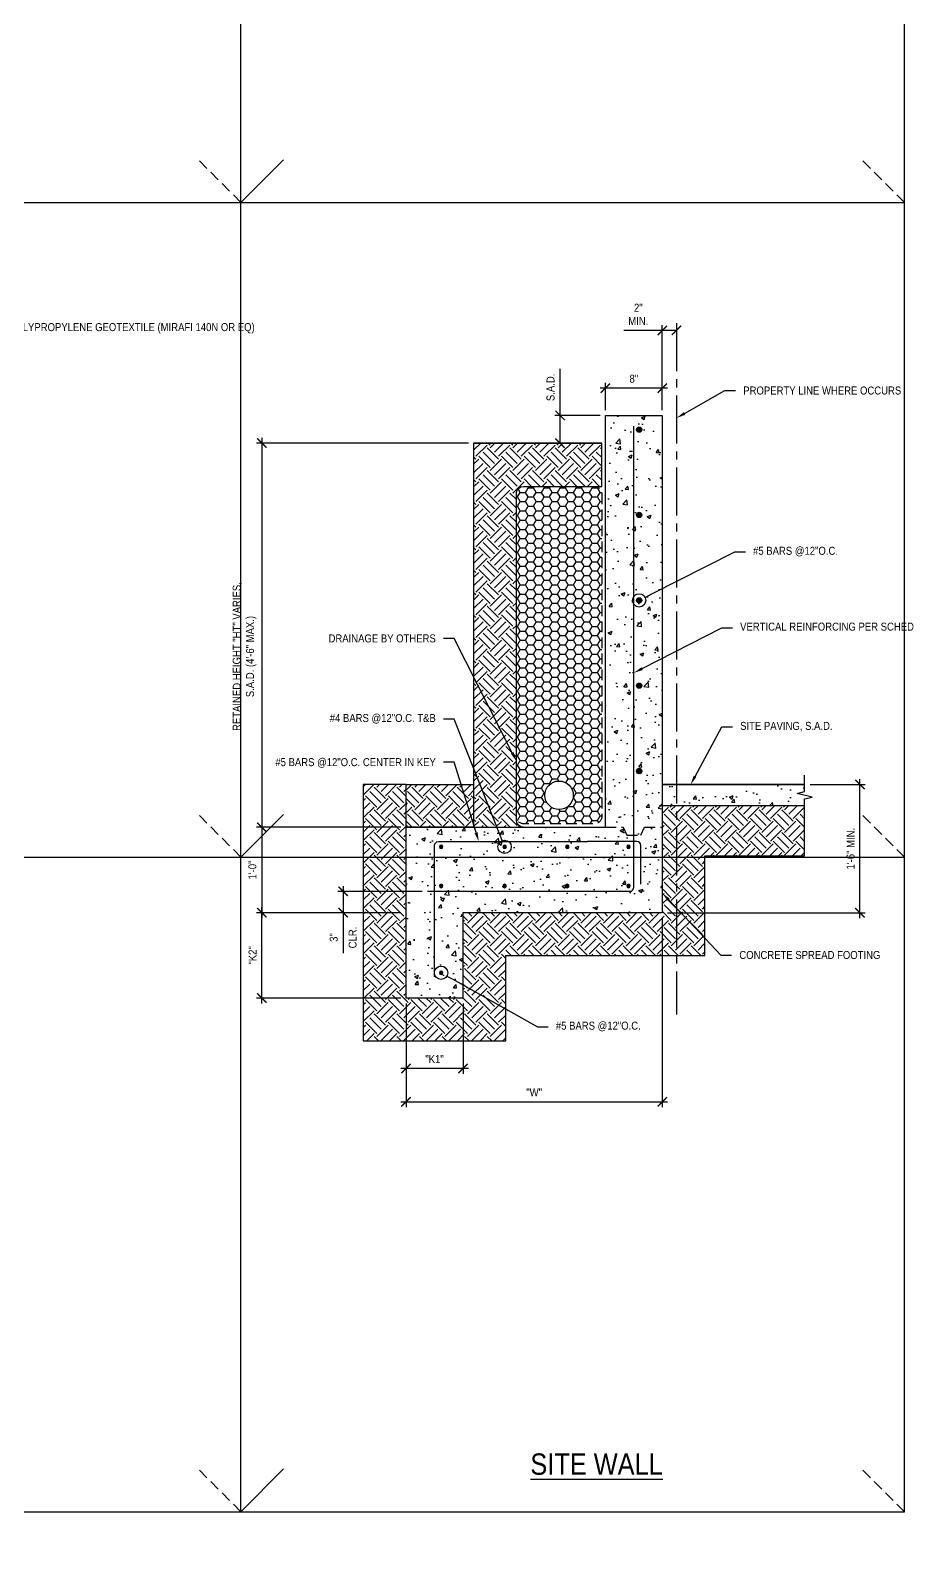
# Model space of a CAD drawing. Header units: inches. Extents: x -2661 to 42767, y -1222 to 9099.
# Drawn here: x 195 to 318.2, y 1852.4 to 2067.7 of the extents above; entities that cross this region are included whole.
import ezdxf
from ezdxf import colors
from ezdxf.entities.mleader import LeaderData, LeaderLine
from ezdxf.math import Vec2, Vec3

# ---------------------------------------------------------------- set-up
doc = ezdxf.new("R2010")
doc.units = ezdxf.units.IN
doc.header["$LTSCALE"] = 12
doc.header["$MEASUREMENT"] = 0
doc.header["$PDMODE"] = 3
for name, pattern in [('CENTER2', [1.125, 0.75, -0.125, 0.125, -0.125]), ('HIDDEN', [0.375, 0.25, -0.125]), ('HIDDEN2', [0.1875, 0.125, -0.0625])]:
    doc.linetypes.add(name, pattern=pattern)
doc.layers.get('0').update_dxf_attribs({"linetype": 'CONTINUOUS'})
doc.layers.get('DefPoints').update_dxf_attribs({"color": 251, "linetype": 'CONTINUOUS'})
for name, color, linetype in [('3', 3, 'CONTINUOUS'), ('S-ANNO-DIMS', 2, 'CONTINUOUS'), ('S-ANNO-NOTE', 4, 'CONTINUOUS'), ('S-BREAK', 2, 'CONTINUOUS'), ('S-CONC', 4, 'CONTINUOUS'), ('S-DIMS', 2, 'CONTINUOUS'), ('S-GRADE', 3, 'CONTINUOUS'), ('S-GRID', 1, 'CENTER2'), ('S-MEMBRANE', 6, 'HIDDEN'), ('S-NOTE', 4, 'CONTINUOUS'), ('S-REBAR', 7, 'CONTINUOUS')]:
    doc.layers.add(name, color=color, linetype=linetype)
doc.layers.add('S-ANNO-GRID-NONPLOT', color=251, linetype='CONTINUOUS', plot=False)
doc.layers.add('S-ANNO-NONPLOT', color=253, linetype='CONTINUOUS', plot=False, transparency=0.5)
doc.layers.add('S-HATCH-SOIL', color=7, linetype='CONTINUOUS', true_color=0x8f8f8f, transparency=0.8)
doc.layers.add('S-HATCH2', color=2, linetype='CONTINUOUS', transparency=0.5)
doc.styles.add('Arial', font='arial.ttf', dxfattribs={"width": 0.85})
doc.dimstyles.new('DIM-12_Se', dxfattribs={"dimscale": 12, "dimtxt": 0.09375, "dimasz": 0.109375, "dimexe": 0.0625, "dimexo": 0.0625, "dimgap": 0.0625, "dimtad": 1, "dimdec": 4, "dimzin": 11, "dimdsep": 46, "dimlunit": 4, "dimtxsty": 'Arial', "dimblk": 'ARCHTICK', "dimcen": 0.125, "dimdle": 0.0625, "dimclrd": 256, "dimclre": 256, "dimclrt": 4, "dimadec": 0, "dimazin": 0, "dimtfac": 0.75, "dimtdec": 4, "dimtmove": 0, "dimatfit": 3, "dimfxl": 1, "dimfrac": 1, "dimtolj": 1, "dimtzin": 0, "dimarcsym": 0})

# ---------------------------------------------------------------- blocks, each defined once
blk = doc.blocks.new('_Integral')
at = {"color": 0, "linetype": 'ByBlock', "lineweight": -2}
for centre, start, end in [((0.44, -0.09), 102, 168), ((-0.44, 0.09), 282, 348)]:
    blk.add_arc(centre, 0.454, start, end, dxfattribs=at)
blk = doc.blocks.new('_DotBlank')
at = {"color": 0, "lineweight": -2}
blk.add_line((-0.5, 0), (-1, 0), dxfattribs=at)
blk.add_circle((0, 0), 0.5, dxfattribs=at)
blk = doc.blocks.new('*U285')
h = blk.add_hatch(color=256)
h.dxf.hatch_style = 1
h.paths.add_polyline_path([(0.25, 0, 1), (-0.25, 0, 1)])
at = {"color": 0}
blk.add_circle((0, 0), 0.25, dxfattribs=at)
blk = doc.blocks.new('_ARCHTICK')
at = {"color": 0, "linetype": 'ByBlock', "const_width": 0.15}
blk.add_lwpolyline([(-0.5, -0.5), (0.5, 0.5)], dxfattribs=at)
blk = doc.blocks.new('*D1974')
at = {"layer": 'DefPoints', "color": 0, "transparency": 16777216}
for p in [(275.73, 2017.45), (283.73, 2017.45), (275.73, 2013.63)]:
    blk.add_point(p, dxfattribs=at)
at = {"layer": 'S-ANNO-DIMS', "lineweight": -2, "transparency": 16777216}
for p, q in [((284.48, 2017.45), (274.98, 2017.45)), ((275.73, 2014.38), (275.73, 2018.2))]:
    blk.add_line(p, q, dxfattribs=at)
at = {"layer": 'S-ANNO-DIMS', "lineweight": -2, "transparency": 16777216, "xscale": 1.3125, "yscale": 1.3125, "zscale": 1.3125, "rotation": 180}
blk.add_blockref('_ARCHTICK', (275.73, 2017.45), dxfattribs=at)
at = {"layer": 'S-ANNO-DIMS', "lineweight": -2, "transparency": 16777216, "xscale": 1.3125, "yscale": 1.3125, "zscale": 1.3125}
blk.add_blockref('_ARCHTICK', (283.73, 2017.45), dxfattribs=at)
at = {"layer": 'S-ANNO-DIMS', "color": 4, "transparency": 16777216, "insert": (279.73, 2018.77), "char_height": 1.125, "attachment_point": 5, "style": 'Arial'}
blk.add_mtext('\\A1;8"', dxfattribs=at)
blk = doc.blocks.new('*D1960')
at = {"layer": 'DefPoints', "color": 0, "transparency": 16777216}
for p in [(250.73, 1946.73), (238.89, 1943.73), (247.73, 1943.73)]:
    blk.add_point(p, dxfattribs=at)
at = {"layer": 'S-ANNO-DIMS', "lineweight": -2, "transparency": 16777216}
for p, q in [((249.98, 1946.73), (238.14, 1946.73)), ((238.89, 1947.48), (238.89, 1943.73)), ((246.98, 1943.73), (238.14, 1943.73)), ((238.89, 1943.73), (238.89, 1938.06))]:
    blk.add_line(p, q, dxfattribs=at)
at = {"layer": 'S-ANNO-DIMS', "lineweight": -2, "transparency": 16777216, "xscale": 1.3125, "yscale": 1.3125, "zscale": 1.3125}
for p, rotation in [((238.89, 1946.73), 90), ((238.89, 1943.73), 270)]:
    blk.add_blockref('_ARCHTICK', p, dxfattribs=dict(at, rotation=rotation))
at = {"layer": 'S-ANNO-DIMS', "color": 4, "transparency": 16777216, "char_height": 1.125, "attachment_point": 5, "rotation": 90, "style": 'Arial'}
for s, insert in [('\\A1;3"', (237.57, 1940.24)), ('\\A1;CLR.', (240.23, 1940.24))]:
    blk.add_mtext(s, dxfattribs=dict(at, insert=insert))
blk = doc.blocks.new('*D1961')
at = {"layer": 'DefPoints', "color": 0, "transparency": 16777216}
for p in [(303.73, 1961.73), (311.5, 1961.73), (283.73, 1943.73)]:
    blk.add_point(p, dxfattribs=at)
at = {"layer": 'S-ANNO-DIMS', "lineweight": -2, "transparency": 16777216}
for p, q in [((304.48, 1961.73), (312.25, 1961.73)), ((311.5, 1942.98), (311.5, 1962.48)), ((284.48, 1943.73), (312.25, 1943.73))]:
    blk.add_line(p, q, dxfattribs=at)
at = {"layer": 'S-ANNO-DIMS', "lineweight": -2, "transparency": 16777216, "xscale": 1.3125, "yscale": 1.3125, "zscale": 1.3125}
for p, rotation in [((311.5, 1961.73), 90), ((311.5, 1943.73), 270)]:
    blk.add_blockref('_ARCHTICK', p, dxfattribs=dict(at, rotation=rotation))
at = {"layer": 'S-ANNO-DIMS', "color": 4, "transparency": 16777216, "insert": (310.18, 1952.73), "char_height": 1.125, "attachment_point": 5, "rotation": 90, "style": 'Arial'}
blk.add_mtext('\\A1;1\'-6" MIN.', dxfattribs=at)
blk = doc.blocks.new('*D1962')
at = {"layer": 'DefPoints', "color": 0, "transparency": 16777216}
for p in [(257.23, 2009.73), (227.47, 1955.73), (227.47, 1955.73)]:
    blk.add_point(p, dxfattribs=at)
at = {"layer": 'S-ANNO-DIMS', "lineweight": -2, "transparency": 16777216}
for p, q in [((256.48, 2009.73), (226.72, 2009.73)), ((227.47, 2010.48), (227.47, 1954.98))]:
    blk.add_line(p, q, dxfattribs=at)
at = {"layer": 'S-ANNO-DIMS', "lineweight": -2, "transparency": 16777216, "xscale": 1.3125, "yscale": 1.3125, "zscale": 1.3125}
for p, rotation in [((227.47, 2009.73), 90), ((227.47, 1955.73), 270)]:
    blk.add_blockref('_ARCHTICK', p, dxfattribs=dict(at, rotation=rotation))
at = {"layer": 'S-ANNO-DIMS', "color": 4, "transparency": 16777216, "insert": (225.04, 1979.73), "char_height": 1.125, "attachment_point": 5, "rotation": 90, "style": 'Arial'}
blk.add_mtext('\\A1;RETAINED HEIGHT "HT" VARIES,\\PS.A.D. (4\'-6" MAX.)', dxfattribs=at)
blk = doc.blocks.new('*U521')
h = blk.add_hatch(color=256)
h.dxf.hatch_style = 1
h.paths.add_polyline_path([(0.375, 0, 1), (-0.375, 0, 1)])
at = {"color": 0}
blk.add_circle((0, 0), 0.375, dxfattribs=at)
blk = doc.blocks.new('*D1975')
at = {"layer": 'DefPoints', "color": 0, "transparency": 16777216}
for p in [(283.73, 1943.73), (247.73, 1931.73), (283.73, 1917.16)]:
    blk.add_point(p, dxfattribs=at)
at = {"layer": 'S-ANNO-DIMS', "lineweight": -2, "transparency": 16777216}
for p, q in [((283.73, 1942.98), (283.73, 1916.41)), ((247.73, 1930.98), (247.73, 1916.41)), ((246.98, 1917.16), (284.48, 1917.16))]:
    blk.add_line(p, q, dxfattribs=at)
at = {"layer": 'S-ANNO-DIMS', "lineweight": -2, "transparency": 16777216, "xscale": 1.3125, "yscale": 1.3125, "zscale": 1.3125, "rotation": 180}
blk.add_blockref('_ARCHTICK', (247.73, 1917.16), dxfattribs=at)
at = {"layer": 'S-ANNO-DIMS', "lineweight": -2, "transparency": 16777216, "xscale": 1.3125, "yscale": 1.3125, "zscale": 1.3125}
blk.add_blockref('_ARCHTICK', (283.73, 1917.16), dxfattribs=at)
at = {"layer": 'S-ANNO-DIMS', "color": 4, "transparency": 16777216, "insert": (265.73, 1918.47), "char_height": 1.125, "attachment_point": 5, "style": 'Arial'}
blk.add_mtext('\\A1;"W"', dxfattribs=at)
blk = doc.blocks.new('*D1976')
at = {"layer": 'DefPoints', "color": 0, "transparency": 16777216}
for p in [(285.73, 2026.57), (285.73, 2025.57), (283.73, 2013.63)]:
    blk.add_point(p, dxfattribs=at)
at = {"layer": 'S-ANNO-DIMS', "lineweight": -2, "transparency": 16777216}
for p, q in [((283.73, 2014.38), (283.73, 2026.32)), ((285.73, 2025.82), (285.73, 2024.82)), ((283.73, 2025.57), (278.31, 2025.57)), ((285.73, 2025.57), (282.98, 2025.57))]:
    blk.add_line(p, q, dxfattribs=at)
at = {"layer": 'S-ANNO-DIMS', "lineweight": -2, "transparency": 16777216, "xscale": 1.3125, "yscale": 1.3125, "zscale": 1.3125, "rotation": 180}
blk.add_blockref('_ARCHTICK', (283.73, 2025.57), dxfattribs=at)
at = {"layer": 'S-ANNO-DIMS', "lineweight": -2, "transparency": 16777216, "xscale": 1.3125, "yscale": 1.3125, "zscale": 1.3125}
blk.add_blockref('_ARCHTICK', (285.73, 2025.57), dxfattribs=at)
at = {"layer": 'S-ANNO-DIMS', "color": 4, "transparency": 16777216, "insert": (280.36, 2027.82), "char_height": 1.125, "attachment_point": 5, "style": 'Arial'}
blk.add_mtext('\\A1;2"\\PMIN.', dxfattribs=at)
blk = doc.blocks.new('*D1963')
at = {"layer": 'DefPoints', "color": 0, "transparency": 16777216}
for p in [(275.73, 2013.63), (269.36, 2009.73), (269.36, 2009.73)]:
    blk.add_point(p, dxfattribs=at)
at = {"layer": 'S-ANNO-DIMS', "lineweight": -2, "transparency": 16777216}
for p, q in [((269.36, 2013.63), (269.36, 2020.15)), ((274.98, 2013.63), (268.61, 2013.63)), ((269.36, 2009.73), (269.36, 2014.38))]:
    blk.add_line(p, q, dxfattribs=at)
at = {"layer": 'S-ANNO-DIMS', "lineweight": -2, "transparency": 16777216, "xscale": 1.3125, "yscale": 1.3125, "zscale": 1.3125}
for p, rotation in [((269.36, 2013.63), 90), ((269.36, 2009.73), 270)]:
    blk.add_blockref('_ARCHTICK', p, dxfattribs=dict(at, rotation=rotation))
at = {"layer": 'S-ANNO-DIMS', "color": 4, "transparency": 16777216, "insert": (268.03, 2017.56), "char_height": 1.125, "attachment_point": 5, "rotation": 90, "style": 'Arial'}
blk.add_mtext('\\A1;S.A.D.', dxfattribs=at)
blk = doc.blocks.new('*D1964')
at = {"layer": 'DefPoints', "color": 0, "transparency": 16777216}
for p in [(247.73, 1955.73), (227.47, 1943.73), (247.73, 1943.73)]:
    blk.add_point(p, dxfattribs=at)
at = {"layer": 'S-ANNO-DIMS', "lineweight": -2, "transparency": 16777216}
for p, q in [((246.98, 1955.73), (226.72, 1955.73)), ((227.47, 1956.48), (227.47, 1942.98)), ((246.98, 1943.73), (226.72, 1943.73))]:
    blk.add_line(p, q, dxfattribs=at)
at = {"layer": 'S-ANNO-DIMS', "lineweight": -2, "transparency": 16777216, "xscale": 1.3125, "yscale": 1.3125, "zscale": 1.3125}
for p, rotation in [((227.47, 1955.73), 90), ((227.47, 1943.73), 270)]:
    blk.add_blockref('_ARCHTICK', p, dxfattribs=dict(at, rotation=rotation))
at = {"layer": 'S-ANNO-DIMS', "color": 4, "transparency": 16777216, "insert": (226.15, 1949.73), "char_height": 1.125, "attachment_point": 5, "rotation": 90, "style": 'Arial'}
blk.add_mtext('\\A1;1\'-0"', dxfattribs=at)
blk = doc.blocks.new('*D1977')
at = {"layer": 'DefPoints', "color": 0, "transparency": 16777216}
for p in [(247.73, 1931.73), (255.73, 1931.73), (247.73, 1921.84)]:
    blk.add_point(p, dxfattribs=at)
at = {"layer": 'S-ANNO-DIMS', "lineweight": -2, "transparency": 16777216}
for p, q in [((247.73, 1930.98), (247.73, 1921.09)), ((255.73, 1930.98), (255.73, 1921.09)), ((256.48, 1921.84), (246.98, 1921.84))]:
    blk.add_line(p, q, dxfattribs=at)
at = {"layer": 'S-ANNO-DIMS', "lineweight": -2, "transparency": 16777216, "xscale": 1.3125, "yscale": 1.3125, "zscale": 1.3125, "rotation": 180}
blk.add_blockref('_ARCHTICK', (247.73, 1921.84), dxfattribs=at)
at = {"layer": 'S-ANNO-DIMS', "lineweight": -2, "transparency": 16777216, "xscale": 1.3125, "yscale": 1.3125, "zscale": 1.3125}
blk.add_blockref('_ARCHTICK', (255.73, 1921.84), dxfattribs=at)
at = {"layer": 'S-ANNO-DIMS', "color": 4, "transparency": 16777216, "insert": (251.73, 1923.16), "char_height": 1.125, "attachment_point": 5, "style": 'Arial'}
blk.add_mtext('\\A1;"K1"', dxfattribs=at)
blk = doc.blocks.new('*D1965')
at = {"layer": 'DefPoints', "color": 0, "transparency": 16777216}
for p in [(227.47, 1943.73), (247.73, 1943.73), (247.73, 1931.73)]:
    blk.add_point(p, dxfattribs=at)
at = {"layer": 'S-ANNO-DIMS', "lineweight": -2, "transparency": 16777216}
for p, q in [((227.47, 1930.98), (227.47, 1944.48)), ((246.98, 1943.73), (226.72, 1943.73)), ((246.98, 1931.73), (226.72, 1931.73))]:
    blk.add_line(p, q, dxfattribs=at)
at = {"layer": 'S-ANNO-DIMS', "lineweight": -2, "transparency": 16777216, "xscale": 1.3125, "yscale": 1.3125, "zscale": 1.3125}
for p, rotation in [((227.47, 1943.73), 90), ((227.47, 1931.73), 270)]:
    blk.add_blockref('_ARCHTICK', p, dxfattribs=dict(at, rotation=rotation))
at = {"layer": 'S-ANNO-DIMS', "color": 4, "transparency": 16777216, "insert": (226.16, 1937.73), "char_height": 1.125, "attachment_point": 5, "rotation": 90, "style": 'Arial'}
blk.add_mtext('\\A1;"K2"', dxfattribs=at)
blk = doc.blocks.new('*U1696')
at = {"color": 0, "linetype": 'ByBlock'}
blk.add_lwpolyline([(2.12, 0), (0.38, 0), (0.19, -0.78), (-0.19, 0.78), (-0.38, 0), (-2.12, 0)], dxfattribs=at)
blk = doc.blocks.new('Se_24x36_STARTERS_GRID')
for p, q in [((-93.21, -92), (-93.21, 276)), ((0, 92), (0, 184)), ((-93.21, 92), (-87.21, 98)), ((-186.42, 92), (-93.21, 92)), ((-93.21, 92), (0, 92)), ((0, 0), (0, 92)), ((-93.21, 0), (-87.21, 6)), ((-186.42, 0), (-93.21, 0)), ((-93.21, 0), (0, 0)), ((0, -92), (0, 0)), ((-93.21, -92), (-87.21, -86)), ((-186.42, -92), (-93.21, -92)), ((-93.21, -92), (0, -92))]:
    blk.add_line(p, q)
at = {"linetype": 'HIDDEN2'}
for p, q in [((-93.21, 92), (-99.21, 98)), ((0, 92), (-6, 98)), ((-93.21, 0), (-99.21, 6)), ((0, 0), (-6, 6)), ((-93.21, -92), (-99.21, -86)), ((0, -92), (-6, -86))]:
    blk.add_line(p, q, dxfattribs=at)

msp = doc.modelspace()

# ---------------------------------------------------------------- hatches: boundary and pattern name
at = {"layer": 'S-DIMS'}
h = msp.add_hatch(dxfattribs=at)
h.set_pattern_fill('AR-CONC', color=256, scale=0.75, style=0)
h.set_pattern_definition([(50, (-3431.027, 4016.818), (5.3794514, -0.470641), [0.5625, -6.1875]), (355, (-3431.027, 4016.818), (-1.040635, 5.641441), [0.45, -4.95]), (100.45144, (-3430.5785, 4016.779), (4.3388164, 5.1708), [0.4780514, -5.258566]), (46.1842, (-3431.027, 4018.318), (8.00431, -1.241395), [0.84375, -9.28125]), (96.63564, (-3430.36, 4018.2146), (7.009965, 7.30589), [0.717078, -7.887853]), (351.18416, (-3431.027, 4018.318), (7.009965, 7.30589), [0.675, -7.425]), (21, (-3430.277, 4017.943), (4.476803, -3.0196417), [0.5625, -6.1875]), (326, (-3430.277, 4017.943), (1.824865, 5.438625), [0.45, -4.95]), (71.45144, (-3429.904, 4017.6914), (6.301668, 2.4189836), [0.4780514, -5.258566]), (37.5, (-3431.0268, 4016.818), (0.0911989, 2.4967039), [0, -4.89, 0, -5.025, 0, -4.96875]), (7.5, (-3431.0268, 4016.818), (1.9730215, 2.9580878), [0, -2.865, 0, -4.7775, 0, -1.89375]), (327.5, (-3432.6993, 4016.818), (4.0036683, -0.1691615), [0, -1.875, 0, -5.85, 0, -7.7625]), (317.5, (-3433.4493, 4016.818), (4.3738963, 0.7507874), [0, -2.4375, 0, -3.885, 0, -5.5125])])
h.paths.add_polyline_path([(283.72738, 1958.73379), (283.72738, 1961.73379), (303.72738, 1961.73379), (303.72738, 1960.74108), (302.68439, 1960.48744), (304.77037, 1959.98015), (303.72738, 1959.7265), (303.72738, 1958.73379)])
at = {"layer": 'S-HATCH-SOIL'}
h = msp.add_hatch(dxfattribs=at)
h.set_pattern_fill('EARTH', color=256, scale=9, angle=45, style=0)
h.set_pattern_definition([(45, (-3634.0106, -1848.6917), (2e-16, 3.1819805), [2.25, -2.25]), (45, (-3634.6073, -1848.095), (2e-16, 3.1819805), [2.25, -2.25]), (45, (-3635.2039, -1847.4984), (2e-16, 3.1819805), [2.25, -2.25]), (135, (-3635.2039, -1847.1007), (-3.1819805, 7e-16), [2.25, -2.25]), (135, (-3634.6073, -1846.504), (-3.1819805, 7e-16), [2.25, -2.25]), (135, (-3634.0106, -1845.9075), (-3.1819805, 7e-16), [2.25, -2.25])])
edge = h.paths.add_edge_path()
edge.add_line((257.22738, 2009.73379), (257.22738, 1955.73379))
edge.add_line((257.22738, 1955.73379), (263.72738, 1955.73379))
edge.add_line((263.72738, 1955.73379), (264.22738, 1955.73379))
edge.add_arc((264.22738, 1956.73379), 1, 180, 270, ccw=False)
edge.add_line((263.22738, 1956.73379), (263.22738, 2002.64375))
edge.add_arc((264.22738, 2002.64375), 1, 90, 180, ccw=False)
edge.add_line((264.22738, 2003.64375), (275.22738, 2003.64375))
edge.add_line((275.22738, 2003.64375), (275.22738, 2009.73379))
edge.add_line((275.22738, 2009.73379), (257.22738, 2009.73379))
h = msp.add_hatch(dxfattribs=at)
h.set_pattern_fill('HONEY', color=256, scale=6, style=0)
h.set_pattern_definition([(0, (10269.50153, -1112.28864), (1.125, 0.649519053), [0.75, -1.5]), (120, (10269.50153, -1112.28864), (-1.125, 0.649519053), [0.75, -1.5]), (60, (10269.50153, -1112.28864), (2e-16, 1.299038106), [-1.5, 0.75])])
h.paths.add_polyline_path([(275.22738, 1994.11045), (263.22738, 1994.11045), (263.22738, 1957.23379, 0.414213562), (264.22738, 1956.23379), (274.22738, 1956.23379, 0.414213562), (275.22738, 1957.23379)])
h.paths.add_polyline_path([(271.22738, 1960.23379, -1), (267.22738, 1960.23379, -1)], flags=16)
h.paths.add_polyline_path([(275.22738, 2002.64375, 0.414213562), (274.22738, 2003.64375), (264.22738, 2003.64375, 0.414213562), (263.22738, 2002.64375), (263.22738, 1994.11045), (275.22738, 1994.11045)])
h = msp.add_hatch(dxfattribs=at)
h.set_pattern_fill('EARTH', color=256, scale=9, angle=45, style=0)
h.set_pattern_definition([(45, (-3634.0106, -1864.586), (2e-16, 3.1819805), [2.25, -2.25]), (45, (-3634.6073, -1863.9893), (2e-16, 3.1819805), [2.25, -2.25]), (45, (-3635.2039, -1863.3927), (2e-16, 3.1819805), [2.25, -2.25]), (135, (-3635.2039, -1862.995), (-3.1819805, 7e-16), [2.25, -2.25]), (135, (-3634.6073, -1862.3983), (-3.1819805, 7e-16), [2.25, -2.25]), (135, (-3634.0106, -1861.8017), (-3.1819805, 7e-16), [2.25, -2.25])])
h.paths.add_polyline_path([(303.72738, 1958.73379), (283.72738, 1958.73379), (283.72738, 1955.73379), (283.72738, 1943.73379), (255.72738, 1943.73379), (255.72738, 1931.73379), (247.72738, 1931.73379), (247.72738, 1961.73379), (241.72738, 1961.73379), (241.72738, 1925.73379), (261.72738, 1925.73379), (261.72738, 1937.73379), (289.72738, 1937.73379), (289.72738, 1951.73379), (303.72738, 1951.73379)])
h = msp.add_hatch(dxfattribs=at)
h.set_pattern_fill('EARTH', color=256, scale=9, angle=45, style=0)
h.set_pattern_definition([(45, (-3647.7951, -1864.586), (2e-16, 3.1819805), [2.25, -2.25]), (45, (-3648.3917, -1863.9893), (2e-16, 3.1819805), [2.25, -2.25]), (45, (-3648.9884, -1863.3927), (2e-16, 3.1819805), [2.25, -2.25]), (135, (-3648.9884, -1862.995), (-3.1819805, 7e-16), [2.25, -2.25]), (135, (-3648.3917, -1862.3983), (-3.1819805, 7e-16), [2.25, -2.25]), (135, (-3647.7951, -1861.8017), (-3.1819805, 7e-16), [2.25, -2.25])])
h.paths.add_polyline_path([(247.72738, 1961.73379), (257.22738, 1961.73379), (257.22738, 1955.73379), (247.72738, 1955.73379)])
at = {"layer": 'S-HATCH2'}
h = msp.add_hatch(dxfattribs=at)
h.set_pattern_fill('AR-CONC', color=256, scale=0.75, style=0)
h.set_pattern_definition([(50, (-27.2857, 1652.555), (5.37945, -0.47064), [0.5625, -6.1875]), (355, (-27.286, 1652.555), (-1.040635, 5.64144), [0.45, -4.95]), (100.4514, (-26.8375, 1652.516), (4.338816, 5.1708), [0.47805, -5.258566]), (46.1842, (-27.286, 1654.055), (8.00431, -1.24139), [0.84375, -9.28125]), (96.6356, (-26.619, 1653.952), (7.00996, 7.30589), [0.71708, -7.88785]), (351.1842, (-27.286, 1654.055), (7.00996, 7.30589), [0.675, -7.425]), (21, (-26.5357, 1653.68), (4.476803, -3.01964), [0.5625, -6.1875]), (326, (-26.536, 1653.68), (1.824865, 5.438625), [0.45, -4.95]), (71.4514, (-26.1627, 1653.4284), (6.30167, 2.418984), [0.47805, -5.258566]), (37.5, (-27.2857, 1652.555), (0.091199, 2.496704), [0, -4.89, 0, -5.025, 0, -4.96875]), (7.5, (-27.2857, 1652.555), (1.973022, 2.958088), [0, -2.865, 0, -4.7775, 0, -1.89375]), (327.5, (-28.9582, 1652.555), (4.003668, -0.1691615), [0, -1.875, 0, -5.85, 0, -7.7625]), (317.5, (-29.7082, 1652.555), (4.373896, 0.750787), [0, -2.4375, 0, -3.885, 0, -5.5125])])
h.paths.add_polyline_path([(283.72738, 1943.73379), (255.72738, 1943.73379), (255.72738, 1931.73379), (247.72738, 1931.73379), (247.72738, 1955.73379), (275.72738, 1955.73379), (275.72738, 2013.62802), (283.72738, 2013.62802), (283.72738, 1955.73379)])

# ---------------------------------------------------------------- linework, layer by layer
at = {"layer": '3'}
for p, q in [((283.72738, 1961.73379), (283.72738, 1958.73379)), ((303.72738, 1961.73379), (283.72738, 1961.73379)), ((303.72738, 1958.73379), (283.31495, 1958.73379))]:
    msp.add_line(p, q, dxfattribs=at)
at = {"layer": 'S-ANNO-NONPLOT'}
msp.add_lwpolyline([(257.22738, 2009.73379), (257.22738, 1955.73379), (263.72738, 1955.73379), (263.72738, 1955.73379), (264.22738, 1955.73379, -0.414213562), (263.22738, 1956.73379), (263.22738, 2002.64375, -0.414213562), (264.22738, 2003.64375), (275.22738, 2003.64375), (275.22738, 2009.73379)], format="xyb", close=True, dxfattribs=at)
for points in [[(303.72738, 1958.73379), (283.72738, 1958.73379), (283.72738, 1955.73379), (283.72738, 1955.73379), (283.72738, 1943.73379), (255.72738, 1943.73379), (255.72738, 1931.73379), (247.72738, 1931.73379), (247.72738, 1961.73379), (241.72738, 1961.73379), (241.72738, 1925.73379), (261.72738, 1925.73379), (261.72738, 1937.73379), (289.72738, 1937.73379), (289.72738, 1951.73379), (303.72738, 1951.73379)], [(247.72738, 1961.73379), (257.22738, 1961.73379), (257.22738, 1955.73379), (247.72738, 1955.73379)]]:
    msp.add_lwpolyline(points, close=True, dxfattribs=at)
at = {"layer": 'S-CONC'}
msp.add_lwpolyline([(283.72738, 1943.73379), (255.72738, 1943.73379), (255.72738, 1931.73379), (247.72738, 1931.73379), (247.72738, 1955.73379), (275.72738, 1955.73379), (275.72738, 2013.62802), (283.72738, 2013.62802), (283.72738, 1955.73379), (283.72738, 1955.73379)], close=True, dxfattribs=at)
at = {"layer": 'S-CONC', "color": 2, "linetype": 'HIDDEN2'}
msp.add_lwpolyline([(275.72738, 1955.73379), (278.22738, 1955.73379), (278.72738, 1954.62822), (280.72738, 1954.62822), (281.22738, 1955.73379), (283.72738, 1955.73379)], dxfattribs=at)
at = {"layer": 'S-GRADE'}
for p, q in [((257.22738, 2009.73379), (275.22738, 2009.73379)), ((283.72738, 1961.73379), (303.72738, 1961.73379))]:
    msp.add_line(p, q, dxfattribs=at)
at = {"layer": 'S-GRID', "color": 1, "linetype": 'CENTER2', "ltscale": 0.75}
msp.add_line((285.72738, 2026.56684), (285.72738, 1929.41409), dxfattribs=at)
at = {"layer": 'S-MEMBRANE', "color": 2, "linetype": 'HIDDEN2', "flags": 128}
msp.add_lwpolyline([(275.22738, 2002.64375), (275.22738, 1957.23379, -0.414213562), (274.22738, 1956.23379), (264.22738, 1956.23379, -0.414213562), (263.22738, 1957.23379), (263.22738, 2002.64375, -0.414213562), (264.22738, 2003.64375), (274.22738, 2003.64375, -0.414213562)], format="xyb", close=True, dxfattribs=at)
at = {"layer": 'S-MEMBRANE', "color": 4, "linetype": 'Continuous'}
msp.add_circle((269.22738, 1960.23379), 2, dxfattribs=at)
at = {"layer": 'S-REBAR'}
for points in [[(250.72738, 1946.73379), (279.16683, 1946.73379, 0.414213562), (279.72738, 1947.29434), (279.72738, 2012.12802)], [(251.72738, 1934.73379), (251.72738, 1953.17325, -0.414213562), (252.28792, 1953.73379), (273.22937, 1953.73379)], [(280.72738, 1947.73379), (280.72738, 1953.17325, 0.414213562), (280.16683, 1953.73379), (273.22937, 1953.73379)]]:
    msp.add_lwpolyline(points, format="xyb", dxfattribs=at)

# ---------------------------------------------------------------- block references
at = {"layer": 'S-ANNO-GRID-NONPLOT'}
msp.add_blockref('Se_24x36_STARTERS_GRID', (317.73642, 1951.54657), dxfattribs=at)
at = {"layer": 'S-BREAK', "xscale": -1.34, "yscale": 1.34, "zscale": 1.34, "rotation": 90}
msp.add_blockref('*U1696', (303.72738, 1960.23379), dxfattribs=at)
at = {"layer": 'S-REBAR', "linetype": 'ByBlock'}
for p in [(280.47738, 2011.62802), (280.47738, 1999.62802), (280.47738, 1987.62802), (280.47738, 1975.62802), (280.47738, 1963.62802)]:
    msp.add_blockref('*U521', p, dxfattribs=at)
at = {"layer": 'S-REBAR', "linetype": 'ByBlock', "xscale": -1}
for p in [(252.65747, 1952.98379), (261.58018, 1952.98379), (270.37745, 1952.98379), (278.97738, 1952.98379), (252.65747, 1947.48379), (261.58018, 1947.48379), (270.37745, 1947.48379), (278.97738, 1947.48379), (252.65747, 1935.28521)]:
    msp.add_blockref('*U285', p, dxfattribs=at)

# ---------------------------------------------------------------- texts
at = {"layer": 'S-ANNO-NOTE', "color": 191, "insert": (274.49384, 1866.20819), "char_height": 3, "width": 80.1960743, "attachment_point": 5, "style": 'Arial'}
msp.add_mtext('{\\LSITE WALL}', dxfattribs=at)

# ---------------------------------------------------------------- dimensions: what is measured, and where the dimension line sits
at = {"layer": 'S-ANNO-DIMS'}
for base, p1, p2, angle, text, picture, middle in [((285.72738, 2025.56684), (283.72738, 2013.62802), (285.72738, 2026.56684), 0, '<>\\PMIN.', '*D1976', (280.36259, 2025.56684)), ((269.35972, 2009.73379), (275.72738, 2013.62802), (269.35972, 2009.73379), 90, 'S.A.D.', '*D1963', (269.35972, 2017.55748)), ((227.47426, 1955.73379), (257.22738, 2009.73379), (227.47426, 1955.73379), 90, 'RETAINED HEIGHT "HT" VARIES,\\PS.A.D. (4\'-6" MAX.)', '*D1962', (227.47426, 1979.73379)), ((238.89333, 1943.73379), (250.72738, 1946.73379), (247.72738, 1943.73379), 90, '<>\\XCLR.', '*D1960', (238.89333, 1940.24083))]:
    dim = msp.add_linear_dim(base=base, p1=p1, p2=p2, angle=angle, text=text, dimstyle='DIM-12_Se', dxfattribs=at)
    dim.commit()
    dim.dimension.update_dxf_attribs({"geometry": picture, "text_midpoint": middle, "dimtype": 160})
for base, p1, p2, angle, picture, middle in [((275.72738, 2017.44857), (283.72738, 2017.44857), (275.72738, 2013.62802), 180, '*D1974', (279.72738, 2018.77296)), ((227.47426, 1943.73379), (247.72738, 1955.73379), (247.72738, 1943.73379), 90, '*D1964', (226.14987, 1949.73379))]:
    dim = msp.add_linear_dim(base=base, p1=p1, p2=p2, angle=angle, dimstyle='DIM-12_Se', dxfattribs=at)
    dim.commit()
    dim.dimension.update_dxf_attribs({"geometry": picture, "text_midpoint": middle})
for base, p1, p2, angle, text, picture, middle in [((311.50382, 1961.73379), (283.72738, 1943.73379), (303.72738, 1961.73379), 90, '<> MIN.', '*D1961', (310.17943, 1952.73379)), ((227.47426, 1943.73379), (247.72738, 1931.73379), (247.72738, 1943.73379), 90, '"K2"', '*D1965', (226.15946, 1937.73379)), ((283.72738, 1917.15683), (247.72738, 1931.73379), (283.72738, 1943.73379), 0, '"W"', '*D1975', (265.72738, 1918.46933)), ((247.72738, 1921.8421), (255.72738, 1931.73379), (247.72738, 1931.73379), 0, '"K1"', '*D1977', (251.72738, 1923.15691))]:
    dim = msp.add_linear_dim(base=base, p1=p1, p2=p2, angle=angle, text=text, dimstyle='DIM-12_Se', dxfattribs=at)
    dim.commit()
    dim.dimension.update_dxf_attribs({"geometry": picture, "text_midpoint": middle})

# ---------------------------------------------------------------- leaders
at = {"layer": 'S-ANNO-NOTE'}
ml = msp.add_multileader_mtext('Standard', dxfattribs=at)
ml.set_content('WRAP ENTIRE ROCK AREA IN NON-WOVEN POLYPROPYLENE GEOTEXTILE (MIRAFI 140N OR EQ)', color=4, style='Arial')
ml.set_leader_properties(color=2)
ml.build(insert=Vec2(0, 0))
ml.multileader.update_dxf_attribs({"dogleg_length": 0.125, "arrow_head_size": 1.3125, "scale": 12})
ctx = ml.context
ctx.base_point, ctx.scale, ctx.char_height, ctx.arrow_head_size, ctx.landing_gap_size, ctx.plane_origin = Vec3(162.44825, 2025.86682), 12, 1.125, 1.3125, 1.08, Vec3(122.19894, 2311.39791)
notes = []
notes.append((ctx, [(0, (1, 1, 0), (160.94825, 2025.86682), (1, 0), 1.5, [(0, [(154.64381, 2023.33593)], 0, [])])]))
ctx.mtext.insert, ctx.mtext.width, ctx.mtext.flow_direction = Vec3(163.52825, 2026.5947), 11.6971958, 5
ml = msp.add_multileader_mtext('Standard', dxfattribs=at)
ml.set_content('{\\C4;PROPERTY LINE WHERE OCCURS}', color=4, style='Arial')
ml.set_leader_properties(color=2)
ml.build(insert=Vec2(0, 0))
ml.multileader.update_dxf_attribs({"dogleg_length": 0.36, "arrow_head_size": 1.3125, "scale": 12})
ctx = ml.context
ctx.base_point, ctx.scale, ctx.char_height, ctx.arrow_head_size, ctx.landing_gap_size, ctx.plane_origin = Vec3(294.0259, 2017.11238), 12, 1.125, 1.3125, 1.08, Vec3(297.6086, 2301.76637)
notes.append((ctx, [(1, (1, 1, 0), (292.5259, 2017.11238), (1, 0), 1.5, [(0, [(285.72738, 2013.25651)], 0, [])])]))
ctx.mtext.insert, ctx.mtext.width, ctx.mtext.flow_direction = Vec3(295.1059, 2017.68447), 18.6740144, 5
ml = msp.add_multileader_mtext('Standard', dxfattribs=at)
ml.set_content('CLASS 2 PERMEABLE MATERIAL', color=4, style='Arial')
ml.set_leader_properties(color=2)
ml.set_arrow_properties(name='INTEGRAL')
ml.build(insert=Vec2(0, 0))
ml.multileader.update_dxf_attribs({"dogleg_length": 0.125, "arrow_head_size": 1.3125, "scale": 12})
ctx = ml.context
ctx.base_point, ctx.scale, ctx.char_height, ctx.arrow_head_size, ctx.landing_gap_size, ctx.plane_origin = Vec3(162.44825, 2005.62332), 12, 1.125, 1.3125, 1.08, Vec3(122.19894, 2291.1544)
notes.append((ctx, [(0, (1, 1, 0), (160.94825, 2005.62332), (1, 0), 1.5, [(0, [(149.64389, 2000.58182)], 0, [])])]))
ctx.mtext.insert, ctx.mtext.width, ctx.mtext.flow_direction = Vec3(163.52825, 2006.18582), 12.1509968, 5
ml = msp.add_multileader_mtext('Standard', dxfattribs=at)
ml.set_content('#5 BARS @12"O.C.', color=4, style='Arial')
ml.set_leader_properties(color=2)
ml.set_arrow_properties(name='DOTBLANK')
ml.build(insert=Vec2(0, 0))
ml.multileader.update_dxf_attribs({"dogleg_length": 0.36, "arrow_head_size": 1.875, "scale": 12})
ctx = ml.context
ctx.base_point, ctx.scale, ctx.char_height, ctx.arrow_head_size, ctx.landing_gap_size, ctx.plane_origin = Vec3(295.40008, 1994.42957), 12, 1.125, 1.875, 1.08, Vec3(302.91009, 2271.48826)
notes.append((ctx, [(1, (1, 1, 0), (293.90008, 1994.42957), (1, 0), 1.5, [(0, [(280.47738, 1987.62802)], 0, [])])]))
ctx.mtext.insert, ctx.mtext.width, ctx.mtext.flow_direction = Vec3(296.48008, 1995.15744), 14.7013617, 5
ml = msp.add_multileader_mtext('Standard', dxfattribs=at)
ml.set_content('4"%%C PERFORATED DRAIN PIPE', color=4, style='Arial')
ml.set_leader_properties(color=2)
ml.build(insert=Vec2(0, 0))
ml.multileader.update_dxf_attribs({"dogleg_length": 0.125, "arrow_head_size": 1.3125, "scale": 12})
ctx = ml.context
ctx.base_point, ctx.scale, ctx.char_height, ctx.arrow_head_size, ctx.landing_gap_size, ctx.plane_origin = Vec3(162.44825, 1984.32404), 12, 1.125, 1.3125, 1.08, Vec3(122.19894, 2276.67381)
notes.append((ctx, [(0, (1, 1, 0), (160.94825, 1984.32404), (1, 0), 1.5, [(0, [(149.51802, 1978.06472)], 0, [])])]))
ctx.mtext.insert, ctx.mtext.width, ctx.mtext.flow_direction = Vec3(163.52825, 1984.88654), 5.7638929, 5
ml = msp.add_multileader_mtext('Standard', dxfattribs=at)
ml.set_content('{\\C4;VERTICAL REINFORCING PER SCHEDULE CENTERED IN STEM WALL (ALTERNATE HOOK)}', color=4, style='Arial')
ml.set_leader_properties(color=2)
ml.build(insert=Vec2(0, 0))
ml.multileader.update_dxf_attribs({"dogleg_length": 0.36, "arrow_head_size": 1.3125, "scale": 12})
ctx = ml.context
ctx.base_point, ctx.scale, ctx.char_height, ctx.arrow_head_size, ctx.landing_gap_size, ctx.plane_origin = Vec3(293.5857, 1983.76903), 12, 1.125, 1.3125, 1.08, Vec3(297.6086, 2277.01306)
notes.append((ctx, [(1, (1, 1, 0), (292.0857, 1983.76903), (1, 0), 1.5, [(0, [(279.72738, 1977.43237)], 0, [])])]))
ctx.mtext.insert, ctx.mtext.width, ctx.mtext.flow_direction = Vec3(294.6657, 1984.4969), 18.6740144, 5
ml = msp.add_multileader_mtext('Standard', dxfattribs=at)
ml.set_content('#4 BAR @9"O.C.', color=4, style='Arial')
ml.set_leader_properties(color=2)
ml.set_arrow_properties(name='DOTBLANK')
ml.build(insert=Vec2(0, 0))
ml.multileader.update_dxf_attribs({"dogleg_length": 0.125, "arrow_head_size": 1.875, "scale": 12})
ctx = ml.context
ctx.base_point, ctx.scale, ctx.char_height, ctx.arrow_head_size, ctx.landing_gap_size, ctx.plane_origin = Vec3(154.04586, 1957.41244), 12, 1.125, 1.875, 1.08, Vec3(113.79655, 2253.20172)
notes.append((ctx, [(0, (1, 1, 0), (152.54586, 1957.41244), (1, 0), 1.5, [(0, [(138.64381, 1976.2659)], 0, [])])]))
ctx.mtext.insert, ctx.mtext.width, ctx.mtext.flow_direction = Vec3(155.12586, 1958.14031), 16.3435425, 5
ml = msp.add_multileader_mtext('Standard', dxfattribs=at)
ml.set_content('CONCRETE SPREAD FOOTING', color=4, style='Arial')
ml.set_leader_properties(color=2)
ml.build(insert=Vec2(0, 0))
ml.multileader.update_dxf_attribs({"dogleg_length": 0.125, "arrow_head_size": 1.3125, "scale": 12})
ctx = ml.context
ctx.base_point, ctx.scale, ctx.char_height, ctx.arrow_head_size, ctx.landing_gap_size, ctx.plane_origin = Vec3(153.04586, 1964.35669), 12, 1.125, 1.3125, 1.08, Vec3(113.79655, 2260.14598)
notes.append((ctx, [(0, (1, 1, 0), (151.54586, 1964.35669), (1, 0), 1.5, [(0, [(142.64381, 1978.25372)], 0, [])])]))
ctx.mtext.insert, ctx.mtext.width, ctx.mtext.flow_direction = Vec3(154.12586, 1964.92878), 16.3435425, 5
ml = msp.add_multileader_mtext('Standard', dxfattribs=at)
ml.set_content('#4 BARS @12"O.C. T&B', color=4, style='Arial')
ml.set_leader_properties(color=2)
ml.set_arrow_properties(name='DOTBLANK')
ml.build(insert=Vec2(0, 0))
ml.multileader.update_dxf_attribs({"dogleg_length": 0.36, "arrow_head_size": 1.875, "scale": 12})
ctx = ml.context
ctx.base_point, ctx.scale, ctx.char_height, ctx.arrow_head_size, ctx.landing_gap_size, ctx.plane_origin = Vec3(236.01445, 1970.93035), 12, 1.125, 1.875, 1.08, Vec3(244.54466, 2231.62048)
ctx.text_align_type = 2
notes.append((ctx, [(1, (1, 1, 0), (254.48719, 1970.93035), (-1, 0), 1.5, [(0, [(261.58018, 1952.98379)], 0, [])])]))
ctx.mtext.insert, ctx.mtext.width, ctx.mtext.alignment, ctx.mtext.flow_direction = Vec3(251.90719, 1971.65822), 16.4850186, 3, 5
ml = msp.add_multileader_mtext('Standard', dxfattribs=at)
ml.set_content('{\\C4;SITE PAVING, S.A.D.}', color=4, style='Arial')
ml.set_leader_properties(color=2)
ml.build(insert=Vec2(0, 0))
ml.multileader.update_dxf_attribs({"dogleg_length": 0.36, "arrow_head_size": 1.3125, "scale": 12})
ctx = ml.context
ctx.base_point, ctx.scale, ctx.char_height, ctx.arrow_head_size, ctx.landing_gap_size, ctx.plane_origin = Vec3(293.5857, 1969.8734), 12, 1.125, 1.3125, 1.08, Vec3(297.6086, 2277.30378)
notes.append((ctx, [(1, (1, 1, 0), (292.0857, 1969.8734), (1, 0), 1.5, [(0, [(287.70727, 1961.73379)], 0, [])])]))
ctx.mtext.insert, ctx.mtext.width, ctx.mtext.flow_direction = Vec3(294.6657, 1970.54718), 18.6740144, 5
ml = msp.add_multileader_mtext('Standard', dxfattribs=at)
ml.set_content('\\A1;STEEL ANGLE PER PLAN w/ {\\H0.7x;\\S5#8;}"%%C ANCHOR BOLTS (6" EMBED.) @16"O.C. & {\\H0.7x;\\S5#8;}"%%Cx4{\\H0.7x;\\S1#2;}" WELDED STUDS @12"O.C. (ATL: {\\H0.7x;\\S5#8;}"%%C PUDDLE WELD METAL DECK TO ANGLE @12"O.C.', color=4, style='Arial')
ml.set_leader_properties(color=2)
ml.build(insert=Vec2(0, 0))
ml.multileader.update_dxf_attribs({"dogleg_length": 0.125, "arrow_head_size": 1.3125, "scale": 12})
ctx = ml.context
ctx.base_point, ctx.scale, ctx.char_height, ctx.arrow_head_size, ctx.landing_gap_size, ctx.plane_origin = Vec3(513.19068, 1945.38212), 12, 1.125, 1.3125, 1.08, Vec3(411.06727, 2234.26002)
ctx.text_align_type = 2
notes.append((ctx, [(1, (1, 1, 0), (537.6355, 1945.38212), (-1, 0), 1.5, [(0, [(552.47364, 1959.13158)], 0, [])])]))
ctx.mtext.insert, ctx.mtext.width, ctx.mtext.alignment, ctx.mtext.flow_direction = Vec3(535.0555, 1946.10999), 22.4994215, 3, 5
ml = msp.add_multileader_mtext('Standard', dxfattribs=at)
ml.set_content('\\A1;{\\C4;CONCRETE SPREAD FOOTING}', color=4, style='Arial')
ml.set_leader_properties(color=2)
ml.build(insert=Vec2(0, 0))
ml.multileader.update_dxf_attribs({"dogleg_length": 0.36, "arrow_head_size": 1.3125, "scale": 12})
ctx = ml.context
ctx.base_point, ctx.scale, ctx.char_height, ctx.arrow_head_size, ctx.landing_gap_size, ctx.plane_origin = Vec3(293.47363, 1937.77745), 12, 1.125, 1.3125, 1.08, Vec3(244.54466, 2235.61299)
notes.append((ctx, [(0, (1, 1, 0), (291.97363, 1937.77745), (1, 0), 1.5, [(0, [(283.72738, 1946.48429)], 0, [])])]))
ctx.mtext.insert, ctx.mtext.width, ctx.mtext.flow_direction = Vec3(294.55363, 1938.34954), 19.5918972, 5
ml = msp.add_multileader_mtext('Standard', dxfattribs=at)
ml.set_content('#5 BARS @12"O.C. ', color=4, style='Arial')
ml.set_leader_properties(color=2)
ml.set_arrow_properties(name='DOTBLANK')
ml.build(insert=Vec2(0, 0))
ml.multileader.update_dxf_attribs({"dogleg_length": 0.36, "arrow_head_size": 1.875, "scale": 12})
ctx = ml.context
ctx.base_point, ctx.scale, ctx.char_height, ctx.arrow_head_size, ctx.landing_gap_size, ctx.plane_origin = Vec3(267.69889, 1927.68539), 12, 1.125, 1.875, 1.08, Vec3(349.71117, 2206.27372)
notes.append((ctx, [(1, (1, 1, 0), (266.19889, 1927.68539), (1, 0), 1.5, [(0, [(252.65747, 1935.28521)], 0, [])])]))
ctx.mtext.insert, ctx.mtext.width, ctx.mtext.flow_direction = Vec3(268.77889, 1928.41326), 16.4850186, 5
ml = msp.add_multileader_mtext('Standard', dxfattribs=at)
ml.set_content('\\A1;STEEL ANGLE PER PLAN w/ {\\H0.7x;\\S5#8;}"%%C ANCHOR BOLTS (6" EMBED.) @16"O.C. & {\\H0.7x;\\S5#8;}"%%Cx4{\\H0.7x;\\S1#2;}" WELDED STUDS @12"O.C. (ATL: {\\H0.7x;\\S5#8;}"%%C PUDDLE WELD METAL DECK TO ANGLE @12"O.C.', color=4, style='Arial')
ml.set_leader_properties(color=2)
ml.build(insert=Vec2(0, 0))
ml.multileader.update_dxf_attribs({"dogleg_length": 0.125, "arrow_head_size": 1.3125, "scale": 12})
ctx = ml.context
ctx.base_point, ctx.scale, ctx.char_height, ctx.arrow_head_size, ctx.landing_gap_size, ctx.plane_origin = Vec3(513.19068, 1853.38212), 12, 1.125, 1.3125, 1.08, Vec3(411.06727, 2142.26002)
ctx.text_align_type = 2
notes.append((ctx, [(1, (1, 1, 0), (537.6355, 1853.38212), (-1, 0), 1.5, [(0, [(552.47364, 1867.13158)], 0, [])])]))
ctx.mtext.insert, ctx.mtext.width, ctx.mtext.alignment, ctx.mtext.flow_direction = Vec3(535.0555, 1854.10999), 22.4994215, 3, 5
at = {"layer": 'S-NOTE'}
ml = msp.add_multileader_mtext('Standard', dxfattribs=at)
ml.set_content('{\\C4;DRAINAGE BY OTHERS}', color=4, style='Arial')
ml.set_leader_properties(color=2)
ml.build(insert=Vec2(0, 0))
ml.multileader.update_dxf_attribs({"dogleg_length": 0.36, "arrow_head_size": 1.3125, "scale": 12})
ctx = ml.context
ctx.base_point, ctx.scale, ctx.char_height, ctx.arrow_head_size, ctx.landing_gap_size, ctx.plane_origin = Vec3(241.81, 1982.27057), 12, 1.125, 1.3125, 1.08, Vec3(301.34833, 2264.48337)
ctx.text_align_type = 2
notes.append((ctx, [(0, (1, 1, 0), (254.48719, 1982.27057), (-1, 0), 1.5, [(0, [(263.22738, 1965.02631)], 0, [])])]))
ctx.mtext.insert, ctx.mtext.width, ctx.mtext.alignment, ctx.mtext.flow_direction = Vec3(251.90719, 1982.84266), 13.8526441, 3, 5
ml = msp.add_multileader_mtext('Standard', dxfattribs=at)
ml.set_content('#5 BARS @12"O.C. CENTER IN KEY ', color=4, style='Arial')
ml.set_leader_properties(color=2)
ml.build(insert=Vec2(0, 0))
ml.multileader.update_dxf_attribs({"dogleg_length": 0.36, "arrow_head_size": 1.3125, "scale": 12})
ctx = ml.context
ctx.base_point, ctx.scale, ctx.char_height, ctx.arrow_head_size, ctx.landing_gap_size, ctx.plane_origin = Vec3(233.06612, 1964.88681), 12, 1.125, 1.3125, 1.08, Vec3(301.34833, 2246.38889)
ctx.text_align_type = 2
notes.append((ctx, [(0, (1, 1, 0), (254.48719, 1964.88681), (-1, 0), 1.5, [(0, [(257.9553, 1953.73379)], 0, [])])]))
ctx.mtext.insert, ctx.mtext.width, ctx.mtext.alignment, ctx.mtext.flow_direction = Vec3(251.90719, 1965.44969), 17.75, 3, 5
for ctx, leaders in notes:
    for number, flags, end, landing, length, lines in leaders:
        leader = LeaderData()
        leader.index, (leader.has_last_leader_line, leader.has_dogleg_vector, leader.attachment_direction) = number, flags
        leader.last_leader_point, leader.dogleg_vector, leader.dogleg_length = Vec3(end), Vec3(landing), length
        for number, points, colour, breaks in lines:
            line = LeaderLine()
            line.index, line.vertices, line.color, line.breaks = number, Vec3.list(points), colors.encode_raw_color(colour), breaks
            leader.lines.append(line)
        ctx.leaders.append(leader)

doc.saveas('drawing.dxf')
